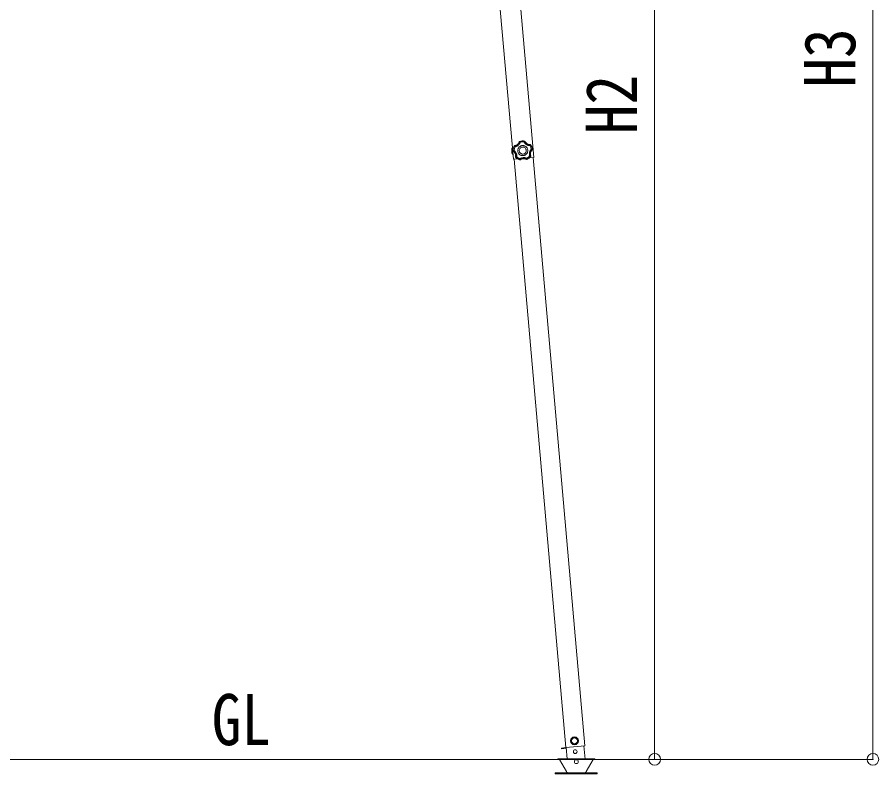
# Model space of a CAD drawing. Units: millimetres at full size, sheet at 1:25; details may follow other scales. Extents: x -6988 to 7066, y -4877 to 4823.
# Drawn here: x -2873 to -1022, y -1646 to -20 of the extents above; entities that cross this region are included whole.
import ezdxf
from ezdxf.enums import TextEntityAlignment as Align

# ---------------------------------------------------------------- set-up
doc = ezdxf.new("R2010")
doc.units = ezdxf.units.MM
doc.header["$LTSCALE"] = 25
doc.header["$PDMODE"] = 32
doc.header["$PDSIZE"] = 25
for name, color, linetype, lineweight in [('0-0_0', 7, 'Continuous', 9), ('0-3_ELV2', 4, 'Continuous', 9), ('0-A_寸法', 6, 'Continuous', 9)]:
    doc.layers.add(name, color=color, linetype=linetype, lineweight=lineweight)
doc.styles.add('ＭＳ ゴシック', font='')
doc.styles.get('ＭＳ ゴシック').set_extended_font_data('MS Gothic')

msp = doc.modelspace()

# ---------------------------------------------------------------- linework, layer by layer
at = {"layer": '0-0_0'}
msp.add_line((-4391.92, -1614.99), (-1554.07, -1614.99), dxfattribs=at)
at = {"layer": '0-3_ELV2'}
for p, q in [((-1946.45, 1269.56), (-1806.63, -324.92)), ((-1902.61, 1273.4), (-1762.8, -321.08)), ((-1804.42, -295.95), (-1804.8, -296.2)), ((-1804.42, -295.95), (-1804.8, -296.2)), ((-1804.42, -295.95), (-1804.15, -296.23)), ((-1793.45, -286.68), (-1793.76, -287.01)), ((-1793.45, -286.68), (-1793.76, -287.01)), ((-1793.53, -287.32), (-1793.76, -287.01)), ((-1793.22, -286.99), (-1793.53, -287.32)), ((-1793.22, -286.99), (-1793.53, -287.32)), ((-1793.45, -286.68), (-1793.22, -286.99)), ((-1782.55, -286.24), (-1782.36, -285.9)), ((-1782.19, -286.53), (-1782.55, -286.24)), ((-1782.19, -286.53), (-1782.55, -286.25)), ((-1782.01, -286.19), (-1782.36, -285.9)), ((-1782.01, -286.19), (-1782.36, -285.9)), ((-1782.01, -286.19), (-1782.19, -286.53)), ((-1770.43, -293.87), (-1770.21, -293.56)), ((-1770.02, -294.07), (-1770.43, -293.87)), ((-1770.02, -294.07), (-1770.43, -293.88)), ((-1769.8, -293.76), (-1770.21, -293.56)), ((-1769.8, -293.76), (-1770.21, -293.56)), ((-1769.8, -293.76), (-1770.02, -294.07)), ((-1809.71, -301.6), (-1808.99, -301.55)), ((-1809.71, -301.6), (-1809.25, -308.09)), ((-1808.8, -314.57), (-1809.25, -308.09)), ((-1808.99, -301.55), (-1808.09, -314.52)), ((-1808.8, -314.57), (-1808.09, -314.52)), ((-1807.49, -306.99), (-1807.12, -306.86)), ((-1807.49, -306.99), (-1807.27, -307.39)), ((-1807.49, -306.99), (-1807.27, -307.39)), ((-1806.9, -307.27), (-1807.27, -307.39)), ((-1807.12, -306.86), (-1806.9, -307.26)), ((-1807.12, -306.86), (-1806.9, -307.27)), ((-1804.53, -296.49), (-1804.8, -296.2)), ((-1804.15, -296.23), (-1804.53, -296.49)), ((-1804.15, -296.23), (-1804.53, -296.49)), ((-1766.18, -304.42), (-1766.02, -303.99)), ((-1766.17, -304.42), (-1766.02, -303.99)), ((-1765.8, -304.49), (-1766.17, -304.42)), ((-1766.02, -303.99), (-1765.63, -304.06)), ((-1765.8, -304.49), (-1765.63, -304.06)), ((-1765.8, -304.49), (-1765.63, -304.06)), ((-1806.63, -324.92), (-1797.84, -324.15)), ((-1694.23, -1589.57), (-1805.14, -324.79)), ((-1802.06, -320.28), (-1801.71, -320.12)), ((-1802.06, -320.28), (-1801.94, -320.73)), ((-1802.06, -320.28), (-1801.94, -320.73)), ((-1801.59, -320.56), (-1801.94, -320.73)), ((-1801.71, -320.12), (-1801.58, -320.56)), ((-1801.71, -320.12), (-1801.59, -320.56)), ((-1792.52, -326.22), (-1792.07, -326.14)), ((-1792.52, -326.22), (-1792.07, -326.14)), ((-1792.51, -326.61), (-1792.52, -326.22)), ((-1792.51, -326.61), (-1792.06, -326.53)), ((-1792.51, -326.61), (-1792.06, -326.53)), ((-1792.07, -326.14), (-1792.06, -326.53)), ((-1778.24, -325.18), (-1777.78, -325.19)), ((-1778.19, -325.56), (-1778.24, -325.18)), ((-1778.24, -325.18), (-1777.78, -325.19)), ((-1778.19, -325.56), (-1777.73, -325.58)), ((-1778.19, -325.56), (-1777.73, -325.58)), ((-1777.78, -325.19), (-1777.73, -325.58)), ((-1772.29, -321.91), (-1762.8, -321.08)), ((-1769.59, -318.32), (-1769.53, -317.87)), ((-1769.59, -318.32), (-1769.53, -317.87)), ((-1769.22, -318.44), (-1769.59, -318.32)), ((-1769.53, -317.87), (-1769.16, -317.98)), ((-1769.22, -318.44), (-1769.16, -317.98)), ((-1769.22, -318.44), (-1769.16, -317.98)), ((-1653.39, -1585.99), (-1764.29, -321.21)), ((-1771.99, -702.81), (-1771.97, -703.02)), ((-1731.15, -699.23), (-1731.13, -699.44)), ((-1703.1, -1590.64), (-1693.24, -1589.78)), ((-1693.24, -1589.78), (-1703.1, -1590.64)), ((-1703.1, -1590.64), (-1702.93, -1592.64)), ((-1693.07, -1591.77), (-1702.93, -1592.64)), ((-1694.24, -1589.57), (-1653.4, -1585.99)), ((-1693.27, -1589.48), (-1691.15, -1613.65)), ((-1652.75, -1614.32), (-1655.21, -1586.15)), ((-1711.42, -1613.99), (-1631.43, -1613.99)), ((-1711.42, -1614.99), (-1711.42, -1613.99)), ((-1711.42, -1614.99), (-1631.43, -1614.99)), ((-1692.73, -1640.99), (-1707.45, -1615.49)), ((-1635.39, -1615.49), (-1650.11, -1640.99)), ((-1631.43, -1613.99), (-1631.43, -1614.99))]:
    msp.add_line(p, q, dxfattribs=at)
for points in [[(-1793.76, -287.01), (-1793.97, -287.65), (-1794.21, -288.28), (-1794.44, -288.82), (-1794.59, -289.12), (-1794.75, -289.41), (-1794.91, -289.71), (-1795.08, -290), (-1795.26, -290.28), (-1795.88, -291.17), (-1796.75, -292.18), (-1797.73, -293.09), (-1798.8, -293.9), (-1799.95, -294.58), (-1800.93, -295.05), (-1801.24, -295.17), (-1801.56, -295.29), (-1801.87, -295.4), (-1802.2, -295.5), (-1802.52, -295.59), (-1803.09, -295.73), (-1803.75, -295.86), (-1804.42, -295.95)], [(-1804.15, -296.23), (-1803.49, -296.14), (-1802.84, -296.01), (-1802.27, -295.87), (-1801.95, -295.78), (-1801.63, -295.68), (-1801.32, -295.57), (-1801.01, -295.46), (-1800.7, -295.33), (-1800.2, -295.11), (-1799.62, -294.82), (-1799.05, -294.49), (-1798.74, -294.3), (-1798.46, -294.11), (-1798.19, -293.92), (-1797.93, -293.73), (-1797.67, -293.52), (-1797.16, -293.09), (-1796.23, -292.16), (-1795.41, -291.13), (-1794.87, -290.34), (-1794.54, -289.76), (-1794.24, -289.17), (-1793.97, -288.57), (-1793.74, -287.95), (-1793.53, -287.32)], [(-1793.53, -287.32), (-1793.5, -287.35), (-1793.42, -287.41), (-1793.31, -287.49), (-1793.16, -287.6), (-1792.99, -287.74), (-1792.79, -287.9), (-1792.57, -288.07), (-1792.34, -288.26), (-1792.1, -288.45), (-1791.86, -288.66), (-1792.11, -289.31), (-1792.39, -289.95), (-1792.67, -290.5), (-1792.83, -290.81), (-1793, -291.11), (-1793.18, -291.41), (-1793.37, -291.7), (-1793.56, -291.99), (-1794.18, -292.83), (-1795.09, -293.87), (-1796.09, -294.82), (-1796.45, -295.11), (-1796.73, -295.33), (-1797.01, -295.54), (-1797.29, -295.74), (-1797.58, -295.93), (-1797.96, -296.18), (-1798.56, -296.52), (-1799.17, -296.84), (-1799.8, -297.13), (-1800.44, -297.38), (-1801.09, -297.61), (-1801.76, -297.81), (-1802.44, -297.98), (-1803.13, -298.11)], [(-1775.72, -305.74), (-1775.86, -304.64), (-1776.09, -303.59), (-1776.43, -302.57), (-1776.86, -301.61), (-1777.38, -300.7), (-1777.98, -299.85), (-1778.66, -299.06), (-1779.41, -298.35), (-1780.22, -297.7), (-1781.1, -297.14), (-1782.02, -296.67), (-1782.99, -296.28), (-1784.01, -295.98), (-1785.06, -295.79), (-1786.14, -295.7), (-1787.25, -295.72), (-1788.34, -295.86), (-1789.4, -296.1), (-1790.42, -296.43), (-1791.38, -296.86), (-1792.29, -297.38), (-1793.14, -297.98), (-1793.92, -298.66), (-1794.64, -299.41), (-1795.28, -300.22), (-1795.84, -301.1), (-1796.32, -302.02), (-1796.71, -303), (-1797, -304.01), (-1797.2, -305.06), (-1797.28, -306.14), (-1797.26, -307.25), (-1797.13, -308.34), (-1796.89, -309.4), (-1796.55, -310.42), (-1796.12, -311.38), (-1795.6, -312.29), (-1795, -313.14), (-1794.32, -313.93)], [(-1782.36, -285.9), (-1785.16, -285.54), (-1787.96, -285.54), (-1790.73, -285.93), (-1793.45, -286.68)], [(-1782.36, -285.9), (-1785.16, -285.54), (-1787.96, -285.55), (-1790.73, -285.93), (-1793.45, -286.68)], [(-1782.55, -286.25), (-1785.24, -285.9), (-1787.93, -285.92), (-1790.6, -286.28), (-1793.22, -286.99)], [(-1793.22, -286.99), (-1793.19, -287.02), (-1793.12, -287.1), (-1793.03, -287.21), (-1792.91, -287.35), (-1792.77, -287.52), (-1792.61, -287.72), (-1792.43, -287.93), (-1792.25, -288.16), (-1792.06, -288.41), (-1791.86, -288.66)], [(-1783.66, -288.08), (-1787.79, -287.91), (-1791.86, -288.66)], [(-1782.55, -286.25), (-1782.57, -286.28), (-1782.63, -286.36), (-1782.7, -286.48), (-1782.8, -286.64), (-1782.92, -286.83), (-1783.05, -287.05), (-1783.19, -287.28), (-1783.35, -287.54), (-1783.5, -287.81), (-1783.66, -288.08)], [(-1782.19, -286.53), (-1782.22, -286.56), (-1782.29, -286.63), (-1782.39, -286.73), (-1782.52, -286.86), (-1782.67, -287.02), (-1782.85, -287.2), (-1783.04, -287.4), (-1783.24, -287.62), (-1783.45, -287.85), (-1783.66, -288.08)], [(-1770.43, -293.88), (-1770.45, -293.92), (-1770.48, -294.01), (-1770.53, -294.14), (-1770.59, -294.32), (-1770.66, -294.52), (-1770.75, -294.76), (-1770.85, -295.02), (-1770.96, -295.3), (-1771.07, -295.58), (-1771.19, -295.88), (-1771.89, -295.84), (-1772.59, -295.77), (-1773.29, -295.66), (-1773.98, -295.53), (-1774.66, -295.35), (-1775.66, -295.04), (-1776.94, -294.51), (-1778.18, -293.86), (-1778.7, -293.54), (-1778.99, -293.34), (-1779.28, -293.14), (-1779.56, -292.93), (-1779.84, -292.71), (-1780.17, -292.44), (-1780.7, -291.97), (-1781.19, -291.49), (-1781.67, -290.98), (-1782.12, -290.44), (-1782.55, -289.88), (-1782.95, -289.3), (-1783.32, -288.7), (-1783.66, -288.08)], [(-1782.19, -286.53), (-1781.9, -287.13), (-1781.58, -287.71), (-1781.23, -288.27), (-1780.85, -288.81), (-1780.44, -289.34), (-1780, -289.83), (-1779.54, -290.3), (-1779.06, -290.75), (-1778.73, -291.04), (-1778.47, -291.24), (-1778.21, -291.44), (-1777.94, -291.63), (-1777.66, -291.82), (-1777.29, -292.06), (-1776.13, -292.68), (-1774.92, -293.18), (-1773.97, -293.47), (-1773.65, -293.55), (-1773.32, -293.62), (-1773, -293.68), (-1772.67, -293.74), (-1772.34, -293.78), (-1771.76, -293.84), (-1771.1, -293.88), (-1770.43, -293.87)], [(-1770.21, -293.56), (-1770.88, -293.56), (-1771.55, -293.53), (-1772.14, -293.47), (-1772.47, -293.42), (-1772.8, -293.37), (-1773.13, -293.3), (-1773.46, -293.23), (-1773.78, -293.15), (-1774.82, -292.83), (-1776.05, -292.31), (-1777.22, -291.66), (-1778.32, -290.89), (-1779.32, -290.02), (-1780.07, -289.23), (-1780.28, -288.97), (-1780.49, -288.71), (-1780.69, -288.44), (-1780.89, -288.16), (-1781.08, -287.88), (-1781.39, -287.39), (-1781.71, -286.8), (-1782.01, -286.19)], [(-1770.02, -294.07), (-1770.04, -294.11), (-1770.09, -294.19), (-1770.17, -294.32), (-1770.27, -294.47), (-1770.39, -294.66), (-1770.52, -294.88), (-1770.67, -295.11), (-1770.84, -295.36), (-1771.01, -295.61), (-1771.19, -295.88)], [(-1768.11, -303.5), (-1769.22, -299.52), (-1771.19, -295.88)], [(-1766.02, -303.99), (-1766.52, -301.33), (-1767.37, -298.77), (-1768.54, -296.34), (-1770.02, -294.07)], [(-1765.63, -304.06), (-1766.15, -301.29), (-1767.02, -298.63), (-1768.24, -296.1), (-1769.8, -293.76)], [(-1765.63, -304.06), (-1766.15, -301.29), (-1767.02, -298.63), (-1768.24, -296.1), (-1769.8, -293.76)], [(-1804.8, -296.2), (-1806.01, -298.75), (-1806.87, -301.41), (-1807.37, -304.17), (-1807.49, -306.99)], [(-1804.8, -296.2), (-1806.01, -298.75), (-1806.87, -301.41), (-1807.36, -304.17), (-1807.49, -306.99)], [(-1807.27, -307.39), (-1806.72, -307.78), (-1806.2, -308.2), (-1805.76, -308.59), (-1805.52, -308.83), (-1805.29, -309.06), (-1805.06, -309.31), (-1804.83, -309.56), (-1804.62, -309.82), (-1803.97, -310.69), (-1803.28, -311.83), (-1802.71, -313.04), (-1802.28, -314.31), (-1801.98, -315.61), (-1801.84, -316.69), (-1801.82, -317.02), (-1801.8, -317.36), (-1801.8, -317.69), (-1801.8, -318.03), (-1801.81, -318.37), (-1801.86, -318.95), (-1801.94, -319.62), (-1802.06, -320.28)], [(-1804.53, -296.49), (-1805.69, -298.94), (-1806.51, -301.5), (-1806.99, -304.16), (-1807.12, -306.86)], [(-1807.12, -306.86), (-1807.08, -306.84), (-1806.99, -306.81), (-1806.86, -306.75), (-1806.68, -306.68), (-1806.48, -306.6), (-1806.24, -306.51), (-1805.98, -306.41), (-1805.7, -306.3), (-1805.41, -306.2), (-1805.12, -306.09)], [(-1806.9, -307.26), (-1806.87, -307.24), (-1806.79, -307.19), (-1806.67, -307.1), (-1806.52, -307), (-1806.34, -306.87), (-1806.13, -306.73), (-1805.9, -306.58), (-1805.65, -306.42), (-1805.38, -306.26), (-1805.12, -306.09), (-1804.57, -306.53), (-1804.05, -306.99), (-1803.61, -307.42), (-1803.37, -307.67), (-1803.14, -307.93), (-1802.91, -308.19), (-1802.69, -308.46), (-1802.47, -308.74), (-1801.86, -309.58), (-1801.16, -310.77), (-1800.57, -312.02), (-1800.4, -312.45), (-1800.28, -312.78), (-1800.16, -313.11), (-1800.06, -313.44), (-1799.97, -313.77), (-1799.85, -314.22), (-1799.71, -314.89), (-1799.59, -315.57), (-1799.51, -316.25), (-1799.47, -316.94), (-1799.45, -317.63), (-1799.47, -318.33), (-1799.52, -319.03), (-1799.61, -319.72)], [(-1801.71, -320.12), (-1801.59, -319.46), (-1801.51, -318.8), (-1801.47, -318.21), (-1801.46, -317.88), (-1801.45, -317.55), (-1801.46, -317.22), (-1801.47, -316.89), (-1801.5, -316.56), (-1801.55, -316.02), (-1801.65, -315.37), (-1801.79, -314.73), (-1801.88, -314.37), (-1801.97, -314.06), (-1802.06, -313.74), (-1802.17, -313.42), (-1802.29, -313.11), (-1802.54, -312.5), (-1803.14, -311.33), (-1803.86, -310.22), (-1804.45, -309.47), (-1804.89, -308.98), (-1805.36, -308.51), (-1805.85, -308.07), (-1806.36, -307.65), (-1806.9, -307.27)], [(-1804.53, -296.49), (-1804.52, -296.5), (-1804.51, -296.52), (-1804.49, -296.55), (-1804.46, -296.58), (-1804.42, -296.63), (-1804.38, -296.68), (-1804.33, -296.74), (-1804.27, -296.8), (-1804.21, -296.87), (-1804.15, -296.95), (-1804.07, -297.04), (-1803.91, -297.22), (-1803.75, -297.42), (-1803.61, -297.58), (-1803.51, -297.68), (-1803.42, -297.79), (-1803.32, -297.89), (-1803.22, -298), (-1803.13, -298.11), (-1804.57, -301.99), (-1805.12, -306.09)], [(-1804.15, -296.23), (-1804.15, -296.25), (-1804.13, -296.27), (-1804.12, -296.3), (-1804.1, -296.34), (-1804.07, -296.39), (-1804.04, -296.45), (-1804.01, -296.52), (-1803.97, -296.59), (-1803.92, -296.67), (-1803.88, -296.76), (-1803.82, -296.87), (-1803.71, -297.08), (-1803.59, -297.3), (-1803.48, -297.49), (-1803.41, -297.61), (-1803.34, -297.73), (-1803.27, -297.86), (-1803.2, -297.98), (-1803.13, -298.11)], [(-1794.32, -313.93), (-1793.58, -314.64), (-1792.76, -315.28), (-1791.89, -315.85), (-1790.96, -316.32), (-1789.99, -316.71), (-1788.98, -317), (-1787.93, -317.2), (-1786.85, -317.29), (-1785.74, -317.26), (-1784.64, -317.13), (-1783.58, -316.89), (-1782.57, -316.56), (-1781.61, -316.12), (-1780.7, -315.61), (-1779.85, -315), (-1779.06, -314.33), (-1778.35, -313.58), (-1777.7, -312.76), (-1777.14, -311.89), (-1776.66, -310.97), (-1776.28, -309.99), (-1775.98, -308.98), (-1775.79, -307.93), (-1775.7, -306.85), (-1775.72, -305.74)], [(-1769.53, -317.87), (-1769.57, -317.87), (-1769.67, -317.86), (-1769.81, -317.86), (-1769.99, -317.86), (-1770.22, -317.85), (-1770.47, -317.84), (-1770.74, -317.83), (-1771.04, -317.81), (-1771.35, -317.79), (-1771.67, -317.77), (-1771.85, -317.09), (-1772, -316.4), (-1772.11, -315.71), (-1772.19, -315.01), (-1772.24, -314.31), (-1772.25, -313.26), (-1772.15, -311.87), (-1771.91, -310.5), (-1771.76, -309.9), (-1771.67, -309.56), (-1771.56, -309.23), (-1771.45, -308.9), (-1771.33, -308.57), (-1771.17, -308.16), (-1770.89, -307.52), (-1770.58, -306.9), (-1770.24, -306.29), (-1769.87, -305.69), (-1769.47, -305.11), (-1769.04, -304.55), (-1768.59, -304.02), (-1768.11, -303.5)], [(-1766.17, -304.42), (-1766.65, -304.88), (-1767.11, -305.36), (-1767.53, -305.87), (-1767.93, -306.4), (-1768.3, -306.95), (-1768.64, -307.52), (-1768.95, -308.1), (-1769.22, -308.7), (-1769.39, -309.1), (-1769.51, -309.41), (-1769.62, -309.72), (-1769.72, -310.04), (-1769.81, -310.36), (-1769.92, -310.79), (-1770.15, -312.08), (-1770.25, -313.39), (-1770.23, -314.38), (-1770.21, -314.71), (-1770.18, -315.04), (-1770.14, -315.37), (-1770.09, -315.7), (-1770.03, -316.02), (-1769.91, -316.6), (-1769.73, -317.24), (-1769.53, -317.87)], [(-1769.16, -317.98), (-1769.37, -317.34), (-1769.54, -316.7), (-1769.67, -316.12), (-1769.73, -315.79), (-1769.78, -315.46), (-1769.82, -315.13), (-1769.85, -314.79), (-1769.87, -314.46), (-1769.89, -313.37), (-1769.78, -312.04), (-1769.52, -310.73), (-1769.13, -309.45), (-1768.61, -308.22), (-1768.08, -307.27), (-1767.91, -306.99), (-1767.72, -306.7), (-1767.53, -306.43), (-1767.33, -306.16), (-1767.12, -305.89), (-1766.74, -305.45), (-1766.28, -304.95), (-1765.8, -304.49)], [(-1766.02, -303.99), (-1766.06, -303.98), (-1766.15, -303.95), (-1766.29, -303.92), (-1766.47, -303.87), (-1766.69, -303.82), (-1766.93, -303.76), (-1767.2, -303.7), (-1767.49, -303.63), (-1767.8, -303.57), (-1768.11, -303.5)], [(-1766.18, -304.42), (-1766.21, -304.4), (-1766.3, -304.35), (-1766.43, -304.29), (-1766.59, -304.21), (-1766.79, -304.11), (-1767.02, -304), (-1767.27, -303.88), (-1767.54, -303.76), (-1767.82, -303.63), (-1768.11, -303.5)], [(-1801.94, -320.73), (-1799.89, -322.66), (-1797.62, -324.3), (-1795.15, -325.63), (-1792.51, -326.61)], [(-1801.94, -320.73), (-1799.89, -322.66), (-1797.62, -324.3), (-1795.15, -325.63), (-1792.51, -326.61)], [(-1801.71, -320.12), (-1801.67, -320.11), (-1801.57, -320.1), (-1801.43, -320.07), (-1801.25, -320.04), (-1801.03, -320), (-1800.78, -319.96), (-1800.51, -319.91), (-1800.22, -319.85), (-1799.92, -319.79), (-1799.61, -319.72)], [(-1801.58, -320.56), (-1801.54, -320.54), (-1801.45, -320.51), (-1801.32, -320.45), (-1801.15, -320.39), (-1800.94, -320.3), (-1800.71, -320.2), (-1800.45, -320.1), (-1800.18, -319.98), (-1799.9, -319.85), (-1799.61, -319.72)], [(-1801.58, -320.56), (-1799.61, -322.41), (-1797.43, -323.99), (-1795.05, -325.27), (-1792.52, -326.22)], [(-1799.61, -319.72), (-1796.36, -322.29), (-1792.63, -324.08)], [(-1792.07, -326.14), (-1792.08, -326.1), (-1792.11, -326.01), (-1792.15, -325.87), (-1792.2, -325.7), (-1792.26, -325.48), (-1792.33, -325.24), (-1792.4, -324.97), (-1792.48, -324.69), (-1792.56, -324.39), (-1792.63, -324.08), (-1792.04, -323.7), (-1791.44, -323.34), (-1790.81, -323.02), (-1790.17, -322.72), (-1789.52, -322.46), (-1788.52, -322.13), (-1787.17, -321.8), (-1785.8, -321.6), (-1785.18, -321.56), (-1784.83, -321.55), (-1784.48, -321.54), (-1784.13, -321.54), (-1783.78, -321.55), (-1783.34, -321.58), (-1782.65, -321.65), (-1781.96, -321.75), (-1781.28, -321.88), (-1780.59, -322.05), (-1779.92, -322.26), (-1779.26, -322.49), (-1778.6, -322.76), (-1777.96, -323.05)], [(-1792.52, -326.22), (-1792.52, -326.18), (-1792.53, -326.08), (-1792.54, -325.94), (-1792.55, -325.76), (-1792.57, -325.53), (-1792.58, -325.28), (-1792.6, -325), (-1792.61, -324.71), (-1792.62, -324.4), (-1792.63, -324.08)], [(-1778.24, -325.18), (-1778.83, -324.86), (-1779.43, -324.58), (-1780.04, -324.33), (-1780.67, -324.12), (-1781.31, -323.94), (-1781.95, -323.79), (-1782.6, -323.68), (-1783.25, -323.6), (-1783.69, -323.56), (-1784.02, -323.55), (-1784.35, -323.54), (-1784.68, -323.54), (-1785.01, -323.56), (-1785.45, -323.58), (-1786.76, -323.76), (-1788.03, -324.07), (-1788.97, -324.39), (-1789.27, -324.52), (-1789.58, -324.65), (-1789.88, -324.79), (-1790.18, -324.94), (-1790.47, -325.1), (-1790.98, -325.39), (-1791.53, -325.75), (-1792.07, -326.14)], [(-1792.06, -326.53), (-1791.52, -326.13), (-1790.96, -325.77), (-1790.45, -325.47), (-1790.16, -325.31), (-1789.86, -325.16), (-1789.55, -325.02), (-1789.24, -324.89), (-1788.93, -324.76), (-1787.9, -324.41), (-1786.61, -324.11), (-1785.28, -323.94), (-1783.94, -323.92), (-1782.61, -324.04), (-1781.54, -324.24), (-1781.22, -324.32), (-1780.89, -324.41), (-1780.57, -324.51), (-1780.25, -324.62), (-1779.94, -324.73), (-1779.39, -324.96), (-1778.78, -325.24), (-1778.19, -325.56)], [(-1778.24, -325.18), (-1778.23, -325.13), (-1778.22, -325.04), (-1778.2, -324.9), (-1778.17, -324.72), (-1778.14, -324.5), (-1778.1, -324.25), (-1778.07, -323.97), (-1778.03, -323.68), (-1778, -323.37), (-1777.96, -323.05)], [(-1777.96, -323.05), (-1774.52, -320.76), (-1771.67, -317.77)], [(-1777.78, -325.19), (-1777.78, -325.15), (-1777.79, -325.05), (-1777.8, -324.91), (-1777.81, -324.73), (-1777.83, -324.5), (-1777.85, -324.25), (-1777.87, -323.97), (-1777.9, -323.68), (-1777.93, -323.37), (-1777.96, -323.05)], [(-1777.78, -325.19), (-1775.41, -323.89), (-1773.23, -322.3), (-1771.29, -320.43), (-1769.59, -318.32)], [(-1777.73, -325.58), (-1775.26, -324.24), (-1772.99, -322.58), (-1770.97, -320.64), (-1769.22, -318.44)], [(-1777.73, -325.58), (-1775.26, -324.24), (-1772.99, -322.58), (-1770.97, -320.64), (-1769.22, -318.44)], [(-1769.59, -318.32), (-1769.63, -318.31), (-1769.73, -318.29), (-1769.87, -318.26), (-1770.05, -318.21), (-1770.26, -318.16), (-1770.51, -318.09), (-1770.78, -318.02), (-1771.06, -317.94), (-1771.36, -317.86), (-1771.67, -317.77)], [(-1703.1, -1590.64), (-1702.93, -1592.63), (-1693.07, -1591.77)]]:
    msp.add_lwpolyline(points, dxfattribs=at)
for points in [[(-1779.01, -305.97), (-1779.27, -304.47), (-1779.8, -303.1), (-1780.58, -301.88), (-1781.57, -300.83), (-1782.74, -300), (-1784.06, -299.39), (-1785.5, -299.06), (-1787.02, -299.01), (-1788.51, -299.27), (-1789.89, -299.8), (-1791.11, -300.58), (-1792.16, -301.57), (-1792.99, -302.74), (-1793.59, -304.06), (-1793.93, -305.5), (-1793.98, -307.02), (-1793.72, -308.52), (-1793.19, -309.89), (-1792.41, -311.11), (-1791.42, -312.16), (-1790.24, -312.99), (-1788.92, -313.59), (-1787.49, -313.93), (-1785.97, -313.98), (-1784.47, -313.72), (-1783.1, -313.19), (-1781.87, -312.41), (-1780.83, -311.42), (-1779.99, -310.25), (-1779.39, -308.93), (-1779.06, -307.49)], [(-1676.01, -1567.72), (-1682.16, -1572.02), (-1681.51, -1579.5), (-1674.7, -1582.67), (-1668.55, -1578.37), (-1669.21, -1570.89)], [(-1626.67, -1645.99), (-1626.67, -1643.99), (-1716.67, -1643.99), (-1716.67, -1645.99)]]:
    msp.add_lwpolyline(points, close=True, dxfattribs=at)
for centre, radius in [((-1675.36, -1575.19), 8.5), ((-1675.36, -1575.19), 7.7), ((-1675.36, -1575.19), 6.5), ((-1673.72, -1598.41), 4)]:
    msp.add_circle(centre, radius, dxfattribs=at)
for centre, radius, start, end in [((-1790.38, -306.77), 20, 165.03443, 202.96557), ((-1708.32, -1615.99), 1, 30, 90), ((-1671.42, -1619.99), 4.25, 183.37229, 176.62771), ((-1634.52, -1615.99), 1, 90, 150), ((-1687.53, -1637.99), 6, 210, 270), ((-1655.31, -1637.99), 6, 270, 330)]:
    msp.add_arc(centre, radius, start, end, dxfattribs=at)
at = {"layer": '0-A_寸法'}
for p, q in [((-1034.08, -1614.99), (-1034.08, 1498.01)), ((-1503.09, 1297.61), (-1503.09, -1614.99)), ((-1503.09, -1614.99), (-1831.92, -1614.99)), ((-1034.08, -1614.99), (-1503.09, -1614.99))]:
    msp.add_line(p, q, dxfattribs=at)
for p in [(-1503.09, -1614.99), (-1034.08, -1614.99)]:
    msp.add_point(p, dxfattribs=at)

# ---------------------------------------------------------------- texts
at = {"layer": '0-0_0', "style": 'ＭＳ ゴシック', "width": 0.85}
msp.add_text('GL', height=110, dxfattribs=at).set_placement((-2454.73, -1617.43), align=Align.BOTTOM_LEFT)
at = {"layer": '0-A_寸法', "color": 7, "style": 'ＭＳ ゴシック', "width": 0.85}
for s, p in [('H3', (-1039.08, -170.99)), ('H2', (-1508.09, -271.19))]:
    msp.add_text(s, height=110, rotation=90, dxfattribs=at).set_placement(p, align=Align.BOTTOM_LEFT)

doc.saveas('drawing.dxf')
